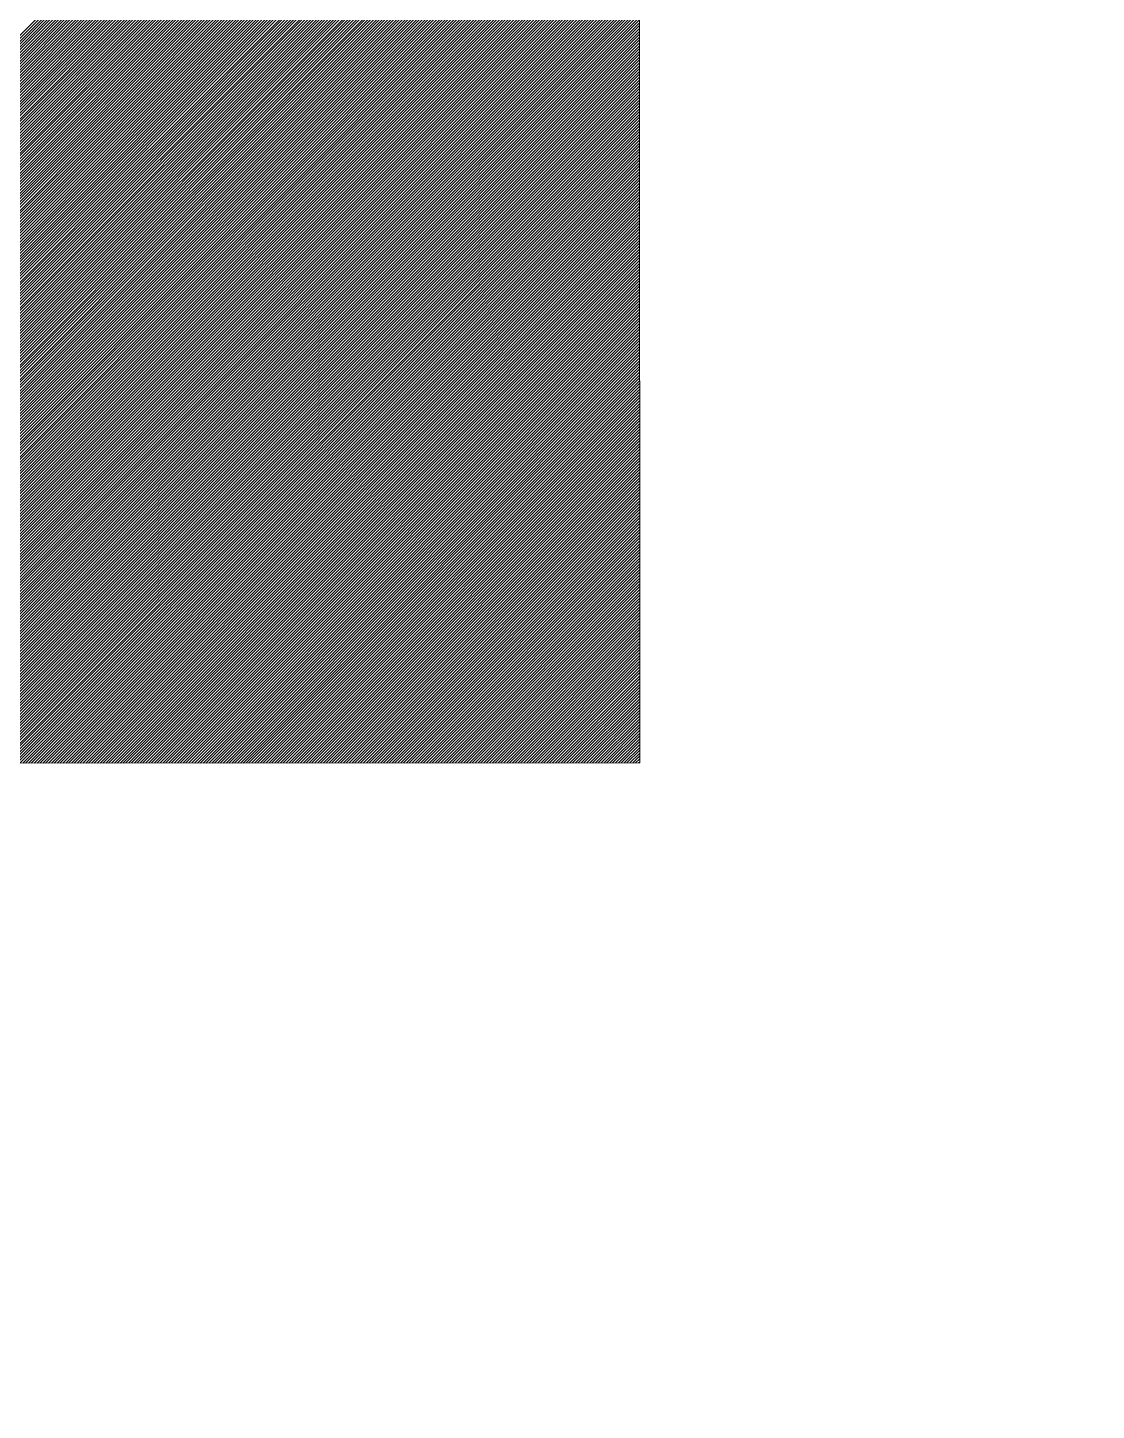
# Model space of a CAD drawing. Header units: centimetres. Extents: x 370416 to 395283, y 44791 to 69658.
# Drawn here: x 380677.38 to 380683.28, y 56804.19 to 56811.83 of the extents above; entities that cross this region are included whole.
import ezdxf

# ---------------------------------------------------------------- set-up
doc = ezdxf.new("R2010")
doc.units = ezdxf.units.CM
doc.layers.add('AR-FURNITURE', color=251, linetype='Continuous')
doc.layers.add('dimension', color=7, linetype='Continuous')

# ---------------------------------------------------------------- blocks, each defined once
blk = doc.blocks.new('billing')
at = {"layer": 'AR-FURNITURE', "color": 9, "lineweight": 15, "true_color": 0xafd9aa}
for p, q in [((38794.8667, 15179.885), (38794.8678, 15223.7651)), ((38802.314, 15179.8848), (38794.8669, 15187.3324)), ((38802.2982, 15179.8848), (38794.8669, 15187.3165)), ((38802.2824, 15179.8848), (38794.8669, 15187.3007)), ((38802.2666, 15179.8848), (38794.8669, 15187.2849)), ((38802.2507, 15179.8848), (38794.8669, 15187.269)), ((38802.2349, 15179.8848), (38794.8669, 15187.2532)), ((38802.2191, 15179.8848), (38794.8669, 15187.2374)), ((38802.2032, 15179.8848), (38794.8669, 15187.2216)), ((38802.1874, 15179.8848), (38794.8669, 15187.2057)), ((38802.1716, 15179.8848), (38794.8669, 15187.1899)), ((38802.1557, 15179.8848), (38794.8669, 15187.1741)), ((38802.1399, 15179.8848), (38794.8669, 15187.1582)), ((38802.1241, 15179.8848), (38794.8669, 15187.1424)), ((38802.1082, 15179.8848), (38794.8669, 15187.1266)), ((38802.0924, 15179.8848), (38794.8669, 15187.1107)), ((38802.0766, 15179.8848), (38794.8669, 15187.0949)), ((38802.0608, 15179.8848), (38794.8669, 15187.0791)), ((38802.0449, 15179.8848), (38794.8669, 15187.0632)), ((38802.0291, 15179.8848), (38794.8669, 15187.0474)), ((38802.0133, 15179.8848), (38794.8669, 15187.0316)), ((38801.9974, 15179.8848), (38794.8669, 15187.0158)), ((38801.9816, 15179.8848), (38794.8669, 15186.9999)), ((38801.9658, 15179.8848), (38794.8669, 15186.9841)), ((38801.9499, 15179.8848), (38794.8669, 15186.9683)), ((38801.9341, 15179.8848), (38794.8669, 15186.9524)), ((38801.9183, 15179.8848), (38794.8669, 15186.9366)), ((38801.9024, 15179.8848), (38794.8669, 15186.9208)), ((38801.8866, 15179.8848), (38794.8669, 15186.9049)), ((38801.8708, 15179.8848), (38794.8669, 15186.8891)), ((38801.855, 15179.8848), (38794.8669, 15186.8733)), ((38801.8391, 15179.8848), (38794.8669, 15186.8575)), ((38801.8233, 15179.8848), (38794.8669, 15186.8416)), ((38801.8075, 15179.8848), (38794.8669, 15186.8258)), ((38801.7916, 15179.8848), (38794.8669, 15186.81)), ((38801.7758, 15179.8848), (38794.8669, 15186.7941)), ((38801.76, 15179.8848), (38794.8669, 15186.7783)), ((38801.7441, 15179.8848), (38794.8669, 15186.7625)), ((38801.7283, 15179.8848), (38794.8669, 15186.7466)), ((38801.7125, 15179.8848), (38794.8669, 15186.7308)), ((38801.6967, 15179.8848), (38794.8669, 15186.715)), ((38801.6808, 15179.8848), (38794.8669, 15186.6991)), ((38801.665, 15179.8848), (38794.8669, 15186.6833)), ((38801.6492, 15179.8848), (38794.8669, 15186.6675)), ((38801.6333, 15179.8848), (38794.8669, 15186.6517)), ((38801.6175, 15179.8848), (38794.8669, 15186.6358)), ((38801.6017, 15179.8848), (38794.8669, 15186.62)), ((38801.5858, 15179.8848), (38794.8669, 15186.6042)), ((38801.57, 15179.8848), (38794.8669, 15186.5883)), ((38801.5542, 15179.8848), (38794.8669, 15186.5725)), ((38801.5383, 15179.8848), (38794.8669, 15186.5567)), ((38801.5225, 15179.8848), (38794.8669, 15186.5408)), ((38801.5067, 15179.8848), (38794.8669, 15186.525)), ((38801.4909, 15179.8848), (38794.8669, 15186.5092)), ((38801.475, 15179.8848), (38794.8669, 15186.4933)), ((38801.4592, 15179.8848), (38794.8669, 15186.4775)), ((38801.4434, 15179.8848), (38794.8669, 15186.4617)), ((38801.4275, 15179.8848), (38794.8669, 15186.4459)), ((38801.4117, 15179.8848), (38794.8669, 15186.43)), ((38801.3959, 15179.8848), (38794.8669, 15186.4142)), ((38801.38, 15179.8848), (38794.8669, 15186.3984)), ((38801.3642, 15179.8848), (38794.8669, 15186.3825)), ((38801.3484, 15179.8848), (38794.8669, 15186.3667)), ((38801.3325, 15179.8848), (38794.8669, 15186.3509)), ((38801.3167, 15179.8848), (38794.8669, 15186.335)), ((38801.3009, 15179.8848), (38794.8669, 15186.3192)), ((38801.2851, 15179.8849), (38794.8669, 15186.3034)), ((38801.2692, 15179.8849), (38794.8669, 15186.2875)), ((38801.2534, 15179.8849), (38794.8669, 15186.2717)), ((38801.2376, 15179.8849), (38794.8668, 15186.2559)), ((38801.1901, 15179.8849), (38794.8668, 15186.2084)), ((38801.1742, 15179.8849), (38794.8668, 15186.1926)), ((38801.1584, 15179.8849), (38794.8668, 15186.1767)), ((38801.2217, 15179.8849), (38794.8668, 15186.2401)), ((38801.2059, 15179.8849), (38794.8668, 15186.2242)), ((38801.1426, 15179.8849), (38794.8668, 15186.1609)), ((38801.1267, 15179.8849), (38794.8668, 15186.1451)), ((38801.1109, 15179.8849), (38794.8668, 15186.1292)), ((38801.0951, 15179.8849), (38794.8668, 15186.1134)), ((38801.0793, 15179.8849), (38794.8668, 15186.0976)), ((38801.0634, 15179.8849), (38794.8668, 15186.0818)), ((38801.0476, 15179.8849), (38794.8668, 15186.0659)), ((38801.0318, 15179.8849), (38794.8668, 15186.0501)), ((38801.0159, 15179.8849), (38794.8668, 15186.0343)), ((38801.0001, 15179.8849), (38794.8668, 15186.0184)), ((38800.9843, 15179.8849), (38794.8668, 15186.0026)), ((38800.9684, 15179.8849), (38794.8668, 15185.9868)), ((38800.9526, 15179.8849), (38794.8668, 15185.9709)), ((38800.9368, 15179.8849), (38794.8668, 15185.9551)), ((38800.921, 15179.8849), (38794.8668, 15185.9393)), ((38800.9051, 15179.8849), (38794.8668, 15185.9234)), ((38800.8893, 15179.8849), (38794.8668, 15185.9076)), ((38800.8735, 15179.8849), (38794.8668, 15185.8918)), ((38800.8576, 15179.8849), (38794.8668, 15185.876)), ((38800.8418, 15179.8849), (38794.8668, 15185.8601)), ((38800.826, 15179.8849), (38794.8668, 15185.8443)), ((38800.8101, 15179.8849), (38794.8668, 15185.8285)), ((38800.7943, 15179.8849), (38794.8668, 15185.8126)), ((38800.7785, 15179.8849), (38794.8668, 15185.7968)), ((38800.7626, 15179.8849), (38794.8668, 15185.781)), ((38800.7468, 15179.8849), (38794.8668, 15185.7651)), ((38800.731, 15179.8849), (38794.8668, 15185.7493)), ((38800.7152, 15179.8849), (38794.8668, 15185.7335)), ((38800.6993, 15179.8849), (38794.8668, 15185.7176)), ((38800.6835, 15179.8849), (38794.8668, 15185.7018)), ((38800.6677, 15179.8849), (38794.8668, 15185.686)), ((38800.6518, 15179.8849), (38794.8668, 15185.6702)), ((38800.636, 15179.8849), (38794.8668, 15185.6543)), ((38800.6202, 15179.8849), (38794.8668, 15185.6385)), ((38800.6043, 15179.8849), (38794.8668, 15185.6227)), ((38800.5885, 15179.8849), (38794.8668, 15185.6068)), ((38800.5727, 15179.8849), (38794.8668, 15185.591)), ((38800.5568, 15179.8849), (38794.8668, 15185.5752)), ((38800.541, 15179.8849), (38794.8668, 15185.5593)), ((38800.5252, 15179.8849), (38794.8668, 15185.5435)), ((38800.5094, 15179.8849), (38794.8668, 15185.5277)), ((38800.4935, 15179.8849), (38794.8668, 15185.5119)), ((38800.4777, 15179.8849), (38794.8668, 15185.496)), ((38800.4619, 15179.8849), (38794.8668, 15185.4802)), ((38800.446, 15179.8849), (38794.8668, 15185.4644)), ((38800.4302, 15179.8849), (38794.8668, 15185.4485)), ((38800.4144, 15179.8849), (38794.8668, 15185.4327)), ((38800.3985, 15179.8849), (38794.8668, 15185.4169)), ((38800.3827, 15179.8849), (38794.8668, 15185.401)), ((38800.3669, 15179.8849), (38794.8668, 15185.3852)), ((38800.3511, 15179.8849), (38794.8668, 15185.3694)), ((38800.3352, 15179.8849), (38794.8668, 15185.3535)), ((38800.3194, 15179.8849), (38794.8668, 15185.3377)), ((38800.3036, 15179.8849), (38794.8668, 15185.3219)), ((38800.2877, 15179.8849), (38794.8668, 15185.3061)), ((38800.2719, 15179.8849), (38794.8668, 15185.2902)), ((38800.2561, 15179.8849), (38794.8668, 15185.2744)), ((38800.2402, 15179.8849), (38794.8668, 15185.2586)), ((38800.2244, 15179.8849), (38794.8668, 15185.2427)), ((38800.2086, 15179.8849), (38794.8668, 15185.2269)), ((38800.1927, 15179.8849), (38794.8668, 15185.2111)), ((38800.1769, 15179.8849), (38794.8668, 15185.1952)), ((38800.1611, 15179.8849), (38794.8668, 15185.1794)), ((38800.1453, 15179.8849), (38794.8668, 15185.1636)), ((38800.1294, 15179.8849), (38794.8668, 15185.1477)), ((38800.1136, 15179.8849), (38794.8668, 15185.1319)), ((38800.0978, 15179.8849), (38794.8668, 15185.1161)), ((38800.0819, 15179.8849), (38794.8668, 15185.1003)), ((38800.0661, 15179.8849), (38794.8668, 15185.0844)), ((38800.0503, 15179.8849), (38794.8668, 15185.0686)), ((38800.0344, 15179.8849), (38794.8668, 15185.0528)), ((38800.0186, 15179.8849), (38794.8668, 15185.0369)), ((38800.0028, 15179.8849), (38794.8668, 15185.0211)), ((38799.9869, 15179.8849), (38794.8668, 15185.0053)), ((38799.9711, 15179.8849), (38794.8668, 15184.9894)), ((38799.9553, 15179.8849), (38794.8668, 15184.9736)), ((38799.9395, 15179.8849), (38794.8668, 15184.9578)), ((38799.9236, 15179.8849), (38794.8668, 15184.942)), ((38799.9078, 15179.8849), (38794.8668, 15184.9261)), ((38799.892, 15179.8849), (38794.8668, 15184.9103)), ((38799.8761, 15179.8849), (38794.8668, 15184.8945)), ((38799.8603, 15179.8849), (38794.8668, 15184.8786)), ((38799.8445, 15179.8849), (38794.8668, 15184.8628)), ((38799.8286, 15179.8849), (38794.8668, 15184.847)), ((38799.8128, 15179.8849), (38794.8668, 15184.8311)), ((38799.797, 15179.8849), (38794.8668, 15184.8153)), ((38799.7812, 15179.8849), (38794.8668, 15184.7995)), ((38799.7653, 15179.8849), (38794.8668, 15184.7836)), ((38799.7495, 15179.8849), (38794.8668, 15184.7678)), ((38799.7337, 15179.8849), (38794.8668, 15184.752)), ((38799.7178, 15179.8849), (38794.8668, 15184.7362)), ((38799.702, 15179.8849), (38794.8668, 15184.7203)), ((38799.6862, 15179.8849), (38794.8668, 15184.7045)), ((38799.6703, 15179.8849), (38794.8668, 15184.6887)), ((38799.6545, 15179.8849), (38794.8668, 15184.6728)), ((38799.6387, 15179.8849), (38794.8668, 15184.657)), ((38799.6228, 15179.8849), (38794.8668, 15184.6412)), ((38799.607, 15179.8849), (38794.8668, 15184.6253)), ((38799.5912, 15179.8849), (38794.8668, 15184.6095)), ((38799.5754, 15179.8849), (38794.8668, 15184.5937)), ((38799.5595, 15179.8849), (38794.8668, 15184.5778)), ((38799.5437, 15179.8849), (38794.8668, 15184.562)), ((38799.5279, 15179.8849), (38794.8668, 15184.5462)), ((38799.512, 15179.8849), (38794.8668, 15184.5304)), ((38799.4962, 15179.8849), (38794.8668, 15184.5145)), ((38799.4804, 15179.8849), (38794.8668, 15184.4987)), ((38799.4645, 15179.8849), (38794.8668, 15184.4829)), ((38799.4487, 15179.8849), (38794.8668, 15184.467)), ((38799.4329, 15179.8849), (38794.8668, 15184.4512)), ((38799.417, 15179.8849), (38794.8668, 15184.4354)), ((38799.4012, 15179.8849), (38794.8668, 15184.4195)), ((38799.3854, 15179.8849), (38794.8668, 15184.4037)), ((38799.3696, 15179.8849), (38794.8668, 15184.3879)), ((38799.3537, 15179.8849), (38794.8668, 15184.372)), ((38799.3379, 15179.8849), (38794.8668, 15184.3562)), ((38799.3221, 15179.8849), (38794.8668, 15184.3404)), ((38799.3062, 15179.8849), (38794.8668, 15184.3246)), ((38799.2904, 15179.8849), (38794.8668, 15184.3087)), ((38799.2746, 15179.8849), (38794.8668, 15184.2929)), ((38799.2587, 15179.8849), (38794.8668, 15184.2771)), ((38799.2429, 15179.8849), (38794.8668, 15184.2612)), ((38799.2271, 15179.8849), (38794.8668, 15184.2454)), ((38799.2112, 15179.8849), (38794.8668, 15184.2296)), ((38799.1954, 15179.8849), (38794.8668, 15184.2137)), ((38799.1796, 15179.8849), (38794.8668, 15184.1979)), ((38799.1638, 15179.8849), (38794.8668, 15184.1821)), ((38799.1479, 15179.8849), (38794.8668, 15184.1663)), ((38799.1321, 15179.8849), (38794.8668, 15184.1504)), ((38799.1163, 15179.8849), (38794.8668, 15184.1346)), ((38799.1004, 15179.8849), (38794.8668, 15184.1188)), ((38799.0846, 15179.8849), (38794.8668, 15184.1029)), ((38799.0688, 15179.8849), (38794.8668, 15184.0871)), ((38799.0529, 15179.8849), (38794.8668, 15184.0713)), ((38799.0371, 15179.8849), (38794.8668, 15184.0554)), ((38799.0213, 15179.8849), (38794.8668, 15184.0396)), ((38799.0055, 15179.8849), (38794.8668, 15184.0238)), ((38798.9896, 15179.8849), (38794.8668, 15184.0079)), ((38798.9738, 15179.8849), (38794.8668, 15183.9921)), ((38798.958, 15179.8849), (38794.8668, 15183.9763)), ((38798.9421, 15179.8849), (38794.8668, 15183.9605)), ((38798.9263, 15179.8849), (38794.8668, 15183.9446)), ((38798.9105, 15179.8849), (38794.8668, 15183.9288)), ((38798.8946, 15179.8849), (38794.8668, 15183.913)), ((38798.8788, 15179.8849), (38794.8668, 15183.8971)), ((38798.863, 15179.8849), (38794.8668, 15183.8813)), ((38798.8471, 15179.8849), (38794.8668, 15183.8655)), ((38798.8313, 15179.8849), (38794.8668, 15183.8496)), ((38798.8155, 15179.8849), (38794.8668, 15183.8338)), ((38798.7997, 15179.8849), (38794.8668, 15183.818)), ((38798.7838, 15179.8849), (38794.8668, 15183.8021)), ((38798.768, 15179.8849), (38794.8668, 15183.7863)), ((38798.7522, 15179.8849), (38794.8668, 15183.7705)), ((38798.7363, 15179.8849), (38794.8668, 15183.7547)), ((38798.7205, 15179.8849), (38794.8668, 15183.7388)), ((38798.7047, 15179.8849), (38794.8668, 15183.723)), ((38798.6888, 15179.8849), (38794.8668, 15183.7072)), ((38798.673, 15179.8849), (38794.8668, 15183.6913)), ((38798.6572, 15179.8849), (38794.8668, 15183.6755)), ((38798.6413, 15179.8849), (38794.8668, 15183.6597)), ((38798.6255, 15179.8849), (38794.8668, 15183.6438)), ((38798.6097, 15179.8849), (38794.8668, 15183.628)), ((38798.5939, 15179.8849), (38794.8668, 15183.6122)), ((38798.578, 15179.8849), (38794.8668, 15183.5964)), ((38798.5622, 15179.8849), (38794.8668, 15183.5805)), ((38798.5464, 15179.8849), (38794.8668, 15183.5647)), ((38798.5305, 15179.8849), (38794.8668, 15183.5489)), ((38798.5147, 15179.8849), (38794.8668, 15183.533)), ((38798.4989, 15179.8849), (38794.8668, 15183.5172)), ((38798.483, 15179.8849), (38794.8668, 15183.5014)), ((38798.4672, 15179.8849), (38794.8668, 15183.4855)), ((38798.4514, 15179.8849), (38794.8668, 15183.4697)), ((38798.4356, 15179.8849), (38794.8668, 15183.4539)), ((38798.4197, 15179.8849), (38794.8668, 15183.438)), ((38798.4039, 15179.8849), (38794.8668, 15183.4222)), ((38798.3881, 15179.8849), (38794.8668, 15183.4064)), ((38798.3722, 15179.8849), (38794.8668, 15183.3906)), ((38798.3564, 15179.8849), (38794.8668, 15183.3747)), ((38798.3406, 15179.8849), (38794.8668, 15183.3589)), ((38798.3247, 15179.8849), (38794.8668, 15183.3431)), ((38798.3089, 15179.8849), (38794.8668, 15183.3272)), ((38798.2931, 15179.8849), (38794.8668, 15183.3114)), ((38798.2772, 15179.8849), (38794.8668, 15183.2956)), ((38798.2614, 15179.8849), (38794.8668, 15183.2797)), ((38798.2456, 15179.8849), (38794.8668, 15183.2639)), ((38798.2298, 15179.8849), (38794.8668, 15183.2481)), ((38798.2139, 15179.8849), (38794.8668, 15183.2322)), ((38798.1981, 15179.8849), (38794.8668, 15183.2164)), ((38798.1823, 15179.8849), (38794.8668, 15183.2006)), ((38798.1664, 15179.8849), (38794.8668, 15183.1848)), ((38798.1506, 15179.8849), (38794.8668, 15183.1689)), ((38798.1348, 15179.8849), (38794.8668, 15183.1531)), ((38798.1189, 15179.8849), (38794.8668, 15183.1373)), ((38798.1031, 15179.8849), (38794.8668, 15183.1214)), ((38798.0873, 15179.8849), (38794.8668, 15183.1056)), ((38798.0714, 15179.8849), (38794.8668, 15183.0898)), ((38798.0556, 15179.8849), (38794.8668, 15183.0739)), ((38798.0398, 15179.8849), (38794.8668, 15183.0581)), ((38798.024, 15179.8849), (38794.8668, 15183.0423)), ((38798.0081, 15179.8849), (38794.8668, 15183.0265)), ((38797.9923, 15179.8849), (38794.8668, 15183.0106)), ((38797.9765, 15179.8849), (38794.8668, 15182.9948)), ((38797.9606, 15179.8849), (38794.8668, 15182.979)), ((38797.9448, 15179.8849), (38794.8668, 15182.9631)), ((38797.929, 15179.8849), (38794.8668, 15182.9473)), ((38797.9131, 15179.8849), (38794.8668, 15182.9315)), ((38797.8973, 15179.8849), (38794.8668, 15182.9156)), ((38797.8815, 15179.8849), (38794.8668, 15182.8998)), ((38797.8657, 15179.8849), (38794.8668, 15182.884)), ((38797.8498, 15179.8849), (38794.8668, 15182.8681)), ((38797.834, 15179.8849), (38794.8668, 15182.8523)), ((38797.8182, 15179.8849), (38794.8668, 15182.8365)), ((38797.8023, 15179.8849), (38794.8668, 15182.8207)), ((38797.7865, 15179.8849), (38794.8668, 15182.8048)), ((38797.7707, 15179.8849), (38794.8668, 15182.789)), ((38797.7548, 15179.8849), (38794.8668, 15182.7732)), ((38797.739, 15179.8849), (38794.8668, 15182.7573)), ((38797.7232, 15179.8849), (38794.8668, 15182.7415)), ((38797.7073, 15179.8849), (38794.8668, 15182.7257)), ((38797.6915, 15179.8849), (38794.8668, 15182.7098)), ((38797.6757, 15179.8849), (38794.8668, 15182.694)), ((38797.6599, 15179.8849), (38794.8668, 15182.6782)), ((38797.644, 15179.8849), (38794.8668, 15182.6623)), ((38797.6282, 15179.8849), (38794.8668, 15182.6465)), ((38797.6124, 15179.8849), (38794.8668, 15182.6307)), ((38797.5965, 15179.8849), (38794.8668, 15182.6149)), ((38797.5807, 15179.8849), (38794.8668, 15182.599)), ((38797.5649, 15179.8849), (38794.8668, 15182.5832)), ((38797.549, 15179.8849), (38794.8668, 15182.5674)), ((38797.5332, 15179.8849), (38794.8668, 15182.5515)), ((38797.5174, 15179.8849), (38794.8668, 15182.5357)), ((38797.5015, 15179.8849), (38794.8668, 15182.5199)), ((38797.4857, 15179.8849), (38794.8668, 15182.504)), ((38797.4699, 15179.8849), (38794.8668, 15182.4882)), ((38797.4541, 15179.8849), (38794.8668, 15182.4724)), ((38797.4382, 15179.8849), (38794.8668, 15182.4565)), ((38797.4224, 15179.8849), (38794.8668, 15182.4407)), ((38797.4066, 15179.8849), (38794.8668, 15182.4249)), ((38797.3907, 15179.8849), (38794.8668, 15182.4091)), ((38797.3749, 15179.885), (38794.8668, 15182.3932)), ((38797.3591, 15179.885), (38794.8668, 15182.3774)), ((38797.3432, 15179.885), (38794.8668, 15182.3616)), ((38797.3274, 15179.885), (38794.8667, 15182.3457)), ((38797.3116, 15179.885), (38794.8667, 15182.3299)), ((38797.2958, 15179.885), (38794.8667, 15182.3141)), ((38797.2799, 15179.885), (38794.8667, 15182.2982)), ((38797.2641, 15179.885), (38794.8667, 15182.2824)), ((38797.2008, 15179.885), (38794.8667, 15182.2191)), ((38797.1849, 15179.885), (38794.8667, 15182.2033)), ((38797.2483, 15179.885), (38794.8667, 15182.2666)), ((38797.2324, 15179.885), (38794.8667, 15182.2508)), ((38797.2166, 15179.885), (38794.8667, 15182.2349)), ((38797.1691, 15179.885), (38794.8667, 15182.1874)), ((38797.1533, 15179.885), (38794.8667, 15182.1716)), ((38797.1374, 15179.885), (38794.8667, 15182.1558)), ((38797.1216, 15179.885), (38794.8667, 15182.1399)), ((38797.1058, 15179.885), (38794.8667, 15182.1241)), ((38797.09, 15179.885), (38794.8667, 15182.1083)), ((38797.0741, 15179.885), (38794.8667, 15182.0924)), ((38797.0583, 15179.885), (38794.8667, 15182.0766)), ((38797.0425, 15179.885), (38794.8667, 15182.0608)), ((38797.0266, 15179.885), (38794.8667, 15182.045)), ((38797.0108, 15179.885), (38794.8667, 15182.0291)), ((38796.995, 15179.885), (38794.8667, 15182.0133)), ((38796.9791, 15179.885), (38794.8667, 15181.9975)), ((38796.9633, 15179.885), (38794.8667, 15181.9816)), ((38796.9475, 15179.885), (38794.8667, 15181.9658)), ((38796.9316, 15179.885), (38794.8667, 15181.95)), ((38796.9158, 15179.885), (38794.8667, 15181.9341)), ((38796.9, 15179.885), (38794.8667, 15181.9183)), ((38796.8842, 15179.885), (38794.8667, 15181.9025)), ((38796.8683, 15179.885), (38794.8667, 15181.8866)), ((38796.8525, 15179.885), (38794.8667, 15181.8708)), ((38796.8367, 15179.885), (38794.8667, 15181.855)), ((38796.8208, 15179.885), (38794.8667, 15181.8392)), ((38796.805, 15179.885), (38794.8667, 15181.8233)), ((38796.7892, 15179.885), (38794.8667, 15181.8075)), ((38796.7733, 15179.885), (38794.8667, 15181.7917)), ((38796.7575, 15179.885), (38794.8667, 15181.7758)), ((38796.7417, 15179.885), (38794.8667, 15181.76)), ((38796.7258, 15179.885), (38794.8667, 15181.7442)), ((38796.71, 15179.885), (38794.8667, 15181.7283)), ((38796.6942, 15179.885), (38794.8667, 15181.7125)), ((38796.6784, 15179.885), (38794.8667, 15181.6967)), ((38796.6625, 15179.885), (38794.8667, 15181.6809)), ((38796.6467, 15179.885), (38794.8667, 15181.665)), ((38796.6309, 15179.885), (38794.8667, 15181.6492)), ((38796.615, 15179.885), (38794.8667, 15181.6334)), ((38796.5992, 15179.885), (38794.8667, 15181.6175)), ((38796.5834, 15179.885), (38794.8667, 15181.6017)), ((38796.5675, 15179.885), (38794.8667, 15181.5859)), ((38796.5517, 15179.885), (38794.8667, 15181.57)), ((38796.5359, 15179.885), (38794.8667, 15181.5542)), ((38796.5201, 15179.885), (38794.8667, 15181.5384)), ((38796.5042, 15179.885), (38794.8667, 15181.5225)), ((38796.4884, 15179.885), (38794.8667, 15181.5067)), ((38796.4726, 15179.885), (38794.8667, 15181.4909)), ((38796.4567, 15179.885), (38794.8667, 15181.4751)), ((38796.4409, 15179.885), (38794.8667, 15181.4592)), ((38796.4251, 15179.885), (38794.8667, 15181.4434)), ((38796.4092, 15179.885), (38794.8667, 15181.4276)), ((38796.3934, 15179.885), (38794.8667, 15181.4117)), ((38796.3776, 15179.885), (38794.8667, 15181.3959)), ((38796.3617, 15179.885), (38794.8667, 15181.3801)), ((38796.3459, 15179.885), (38794.8667, 15181.3642)), ((38796.3301, 15179.885), (38794.8667, 15181.3484)), ((38796.3143, 15179.885), (38794.8667, 15181.3326)), ((38796.2984, 15179.885), (38794.8667, 15181.3167)), ((38796.2826, 15179.885), (38794.8667, 15181.3009)), ((38796.2668, 15179.885), (38794.8667, 15181.2851)), ((38796.2509, 15179.885), (38794.8667, 15181.2693)), ((38796.2351, 15179.885), (38794.8667, 15181.2534)), ((38796.2193, 15179.885), (38794.8667, 15181.2376)), ((38796.2034, 15179.885), (38794.8667, 15181.2218)), ((38796.1876, 15179.885), (38794.8667, 15181.2059)), ((38796.1718, 15179.885), (38794.8667, 15181.1901)), ((38796.1559, 15179.885), (38794.8667, 15181.1743)), ((38796.1401, 15179.885), (38794.8667, 15181.1584)), ((38796.1243, 15179.885), (38794.8667, 15181.1426)), ((38796.1085, 15179.885), (38794.8667, 15181.1268)), ((38796.0926, 15179.885), (38794.8667, 15181.111)), ((38796.0768, 15179.885), (38794.8667, 15181.0951)), ((38796.061, 15179.885), (38794.8667, 15181.0793)), ((38796.0451, 15179.885), (38794.8667, 15181.0635)), ((38796.0293, 15179.885), (38794.8667, 15181.0476)), ((38796.0135, 15179.885), (38794.8667, 15181.0318)), ((38795.9976, 15179.885), (38794.8667, 15181.016)), ((38795.9818, 15179.885), (38794.8667, 15181.0001)), ((38795.966, 15179.885), (38794.8667, 15180.9843)), ((38795.9502, 15179.885), (38794.8667, 15180.9685)), ((38795.9343, 15179.885), (38794.8667, 15180.9526)), ((38795.9185, 15179.885), (38794.8667, 15180.9368)), ((38795.9027, 15179.885), (38794.8667, 15180.921)), ((38795.8868, 15179.885), (38794.8667, 15180.9052)), ((38795.871, 15179.885), (38794.8667, 15180.8893)), ((38795.8552, 15179.885), (38794.8667, 15180.8735)), ((38795.8393, 15179.885), (38794.8667, 15180.8577)), ((38795.8235, 15179.885), (38794.8667, 15180.8418)), ((38795.8077, 15179.885), (38794.8667, 15180.826)), ((38795.7918, 15179.885), (38794.8667, 15180.8102)), ((38795.776, 15179.885), (38794.8667, 15180.7943)), ((38795.7602, 15179.885), (38794.8667, 15180.7785)), ((38795.7444, 15179.885), (38794.8667, 15180.7627)), ((38795.7285, 15179.885), (38794.8667, 15180.7468)), ((38795.7127, 15179.885), (38794.8667, 15180.731)), ((38795.6969, 15179.885), (38794.8667, 15180.7152)), ((38795.681, 15179.885), (38794.8667, 15180.6994)), ((38795.6652, 15179.885), (38794.8667, 15180.6835)), ((38795.6494, 15179.885), (38794.8667, 15180.6677)), ((38795.6335, 15179.885), (38794.8667, 15180.6519)), ((38795.6177, 15179.885), (38794.8667, 15180.636)), ((38795.6019, 15179.885), (38794.8667, 15180.6202)), ((38795.586, 15179.885), (38794.8667, 15180.6044)), ((38795.5702, 15179.885), (38794.8667, 15180.5885)), ((38795.5544, 15179.885), (38794.8667, 15180.5727)), ((38795.5386, 15179.885), (38794.8667, 15180.5569)), ((38795.5227, 15179.885), (38794.8667, 15180.5411)), ((38795.5069, 15179.885), (38794.8667, 15180.5252)), ((38795.4911, 15179.885), (38794.8667, 15180.5094)), ((38795.4752, 15179.885), (38794.8667, 15180.4936)), ((38795.4594, 15179.885), (38794.8667, 15180.4777)), ((38795.4436, 15179.885), (38794.8667, 15180.4619)), ((38795.4277, 15179.885), (38794.8667, 15180.4461)), ((38795.4119, 15179.885), (38794.8667, 15180.4302)), ((38795.3961, 15179.885), (38794.8667, 15180.4144)), ((38795.3803, 15179.885), (38794.8667, 15180.3986)), ((38795.3644, 15179.885), (38794.8667, 15180.3827)), ((38795.3486, 15179.885), (38794.8667, 15180.3669)), ((38795.3328, 15179.885), (38794.8667, 15180.3511)), ((38795.3169, 15179.885), (38794.8667, 15180.3353)), ((38795.3011, 15179.885), (38794.8667, 15180.3194)), ((38795.2853, 15179.885), (38794.8667, 15180.3036)), ((38795.2694, 15179.885), (38794.8667, 15180.2878)), ((38795.2536, 15179.885), (38794.8667, 15180.2719)), ((38795.2378, 15179.885), (38794.8667, 15180.2561)), ((38795.2219, 15179.885), (38794.8667, 15180.2403)), ((38795.2061, 15179.885), (38794.8667, 15180.2244)), ((38795.1903, 15179.885), (38794.8667, 15180.2086)), ((38795.1745, 15179.885), (38794.8667, 15180.1928)), ((38795.1586, 15179.885), (38794.8667, 15180.1769)), ((38795.1428, 15179.885), (38794.8667, 15180.1611)), ((38795.127, 15179.885), (38794.8667, 15180.1453)), ((38795.1111, 15179.885), (38794.8667, 15180.1295)), ((38795.0953, 15179.885), (38794.8667, 15180.1136)), ((38795.0795, 15179.885), (38794.8667, 15180.0978)), ((38795.0636, 15179.885), (38794.8667, 15180.082)), ((38795.0478, 15179.885), (38794.8667, 15180.0661)), ((38795.032, 15179.885), (38794.8667, 15180.0503)), ((38795.0161, 15179.885), (38794.8667, 15180.0345)), ((38795.0003, 15179.885), (38794.8667, 15180.0186)), ((38794.9845, 15179.885), (38794.8667, 15180.0028)), ((38794.9687, 15179.885), (38794.8667, 15179.987)), ((38794.9528, 15179.885), (38794.8667, 15179.9711)), ((38794.937, 15179.885), (38794.8667, 15179.9553)), ((38794.9212, 15179.885), (38794.8667, 15179.9395)), ((38794.9053, 15179.885), (38794.8667, 15179.9237)), ((38794.8895, 15179.885), (38794.8667, 15179.9078)), ((38794.8737, 15179.885), (38794.8667, 15179.892)), ((38808.2994, 15179.8847), (38794.8667, 15179.885))]:
    blk.add_line(p, q, dxfattribs=at)

msp = doc.modelspace()

# ---------------------------------------------------------------- linework, layer by layer
msp.add_circle((382849.726, 57224.7406), 12433.5007)

# ---------------------------------------------------------------- block references
at = {"layer": 'dimension', "lineweight": 18, "rotation": 90.00857356190895}
msp.add_blockref('billing', (395866.4505, 18015.1712), dxfattribs=at)
msp.add_blockref('billing', (395866.4505, 18015.1712), dxfattribs=at)
msp.add_blockref('billing', (395866.4505, 18015.1712), dxfattribs=at)
msp.add_blockref('billing', (395866.4505, 18015.1712), dxfattribs=at)
msp.add_blockref('billing', (395866.4505, 18015.1712), dxfattribs=at)
msp.add_blockref('billing', (395866.4505, 18015.1712), dxfattribs=at)
msp.add_blockref('billing', (395866.4505, 18015.1712), dxfattribs=at)
msp.add_blockref('billing', (395866.4505, 18015.1712), dxfattribs=at)
msp.add_blockref('billing', (395866.4505, 18015.1712), dxfattribs=at)
msp.add_blockref('billing', (395866.4505, 18015.1712), dxfattribs=at)
msp.add_blockref('billing', (395866.4505, 18015.1712), dxfattribs=at)
msp.add_blockref('billing', (395866.4505, 18015.1712), dxfattribs=at)

doc.saveas('drawing.dxf')
